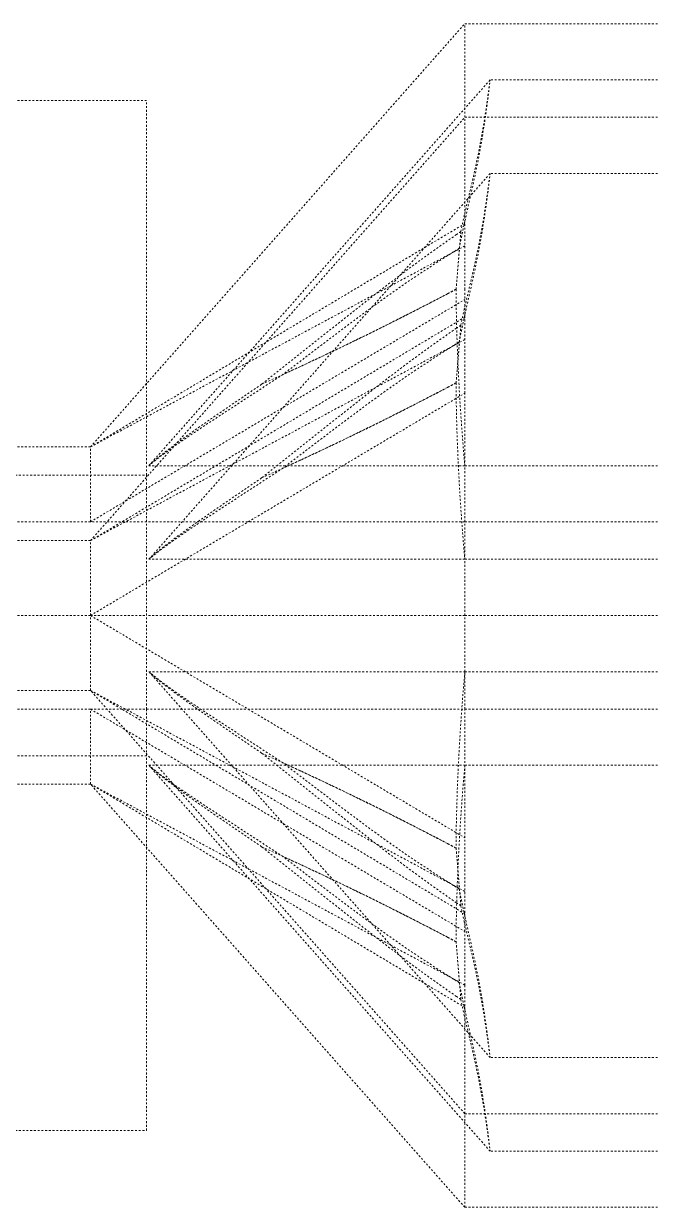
# Model space of a CAD drawing. Header units: millimetres. Extents: x -116965 to 323937, y 291661 to 566926.
# Drawn here: x -18844.4 to -18810.9, y 303429.7 to 303492.9 of the extents above; entities that cross this region are included whole.
import ezdxf

# ---------------------------------------------------------------- set-up
doc = ezdxf.new("R2010")
doc.units = ezdxf.units.MM
doc.linetypes.add('DASHED', pattern=[0.75, 0.5, -0.25])
doc.layers.add('Hidden Edges(Schneider)', color=7, linetype='DASHED', lineweight=18)

msp = doc.modelspace()

# ---------------------------------------------------------------- linework, layer by layer
at = {"layer": 'Hidden Edges(Schneider)', "ltscale": 0.15845}
for p, q in [((-18840.877861, 303470.279402), (-18820.877861, 303492.879402)), ((-18840.877861, 303465.279402), (-18820.877861, 303487.879402)), ((-18820.877861, 303434.679402), (-18840.877861, 303457.279402)), ((-18820.877861, 303429.679402), (-18840.877861, 303452.279402))]:
    msp.add_line(p, q, dxfattribs=at)
at = {"layer": 'Hidden Edges(Schneider)', "ltscale": 0.152231}
for p, q in [((-18777.377861, 303492.879402), (-18820.877861, 303492.879402)), ((-18777.377861, 303487.879402), (-18820.877861, 303487.879402)), ((-18777.377861, 303466.279402), (-18820.877861, 303466.279402)), ((-18777.377861, 303461.279402), (-18820.877861, 303461.279402)), ((-18777.377861, 303456.279402), (-18820.877861, 303456.279402)), ((-18777.377861, 303434.679402), (-18820.877861, 303434.679402)), ((-18777.377861, 303429.679402), (-18820.877861, 303429.679402))]:
    msp.add_line(p, q, dxfattribs=at)
at = {"layer": 'Hidden Edges(Schneider)', "ltscale": 0.049204}
for p, q in [((-18820.877861, 303487.879402), (-18820.877861, 303492.879402)), ((-18820.877861, 303456.279402), (-18820.877861, 303461.279402))]:
    msp.add_line(p, q, dxfattribs=at)
at = {"layer": 'Hidden Edges(Schneider)', "ltscale": 0.144412}
for p, q in [((-18837.75488, 303469.281551), (-18819.526723, 303489.879368)), ((-18837.75488, 303464.281551), (-18819.526723, 303484.879368)), ((-18819.526723, 303437.679437), (-18837.75488, 303458.277254)), ((-18819.526723, 303432.679437), (-18837.75488, 303453.277254))]:
    msp.add_line(p, q, dxfattribs=at)
at = {"layer": 'Hidden Edges(Schneider)', "ltscale": 0.140503}
for p, q in [((-18779.377861, 303489.879402), (-18819.526666, 303489.879402)), ((-18779.377861, 303484.879402), (-18819.526666, 303484.879402)), ((-18779.377861, 303437.679402), (-18819.526666, 303437.679402)), ((-18779.377861, 303432.679402), (-18819.526666, 303432.679402))]:
    msp.add_line(p, q, dxfattribs=at)
at = {"layer": 'Hidden Edges(Schneider)', "ltscale": 0.138396}
for p, q in [((-18837.877861, 303488.779402), (-18969.700191, 303488.779402)), ((-18969.700191, 303468.779402), (-18837.877861, 303468.779402))]:
    msp.add_line(p, q, dxfattribs=at)
at = {"layer": 'Hidden Edges(Schneider)', "ltscale": 0.082567}
for p, q in [((-18837.877861, 303468.779402), (-18837.877861, 303488.779402)), ((-18837.877861, 303433.779402), (-18837.877861, 303453.779402))]:
    msp.add_line(p, q, dxfattribs=at)
at = {"layer": 'Hidden Edges(Schneider)', "ltscale": 0.069005}
msp.add_line((-18820.877861, 303478.68405), (-18820.877861, 303487.879402), dxfattribs=at)
at = {"layer": 'Hidden Edges(Schneider)', "ltscale": 0.125555}
for p, q in [((-18840.87786, 303470.279402), (-18820.87786, 303482.206152)), ((-18840.87786, 303465.279402), (-18820.87786, 303477.206152)), ((-18840.87786, 303457.279402), (-18820.87786, 303445.352653)), ((-18840.87786, 303452.279402), (-18820.87786, 303440.352653))]:
    msp.add_line(p, q, dxfattribs=at)
at = {"layer": 'Hidden Edges(Schneider)', "ltscale": 0.122319}
for p, q in [((-18840.87786, 303470.279402), (-18820.87786, 303481.008911)), ((-18840.87786, 303465.279402), (-18820.87786, 303476.008911)), ((-18840.87786, 303457.279402), (-18820.87786, 303446.549894)), ((-18840.87786, 303452.279402), (-18820.87786, 303441.549894))]:
    msp.add_line(p, q, dxfattribs=at)
at = {"layer": 'Hidden Edges(Schneider)'}
for p, q in [((-18821.347573, 303478.698079), (-18821.347587, 303478.700189)), ((-18821.347573, 303473.698079), (-18821.347587, 303473.700189))]:
    msp.add_line(p, q, dxfattribs=at)
at = {"layer": 'Hidden Edges(Schneider)', "ltscale": 0.006218}
msp.add_line((-18820.877861, 303477.206152), (-18820.877861, 303478.68405), dxfattribs=at)
at = {"layer": 'Hidden Edges(Schneider)', "ltscale": 0.12519}
for p, q in [((-18840.87786, 303466.279402), (-18820.87786, 303478.149894)), ((-18840.87786, 303461.279402), (-18820.87786, 303473.149894)), ((-18840.87786, 303461.279403), (-18820.87786, 303449.408911)), ((-18840.87786, 303456.279403), (-18820.87786, 303444.408911))]:
    msp.add_line(p, q, dxfattribs=at)
at = {"layer": 'Hidden Edges(Schneider)', "ltscale": 0.010829}
msp.add_line((-18820.877861, 303474.579402), (-18820.877861, 303477.206152), dxfattribs=at)
at = {"layer": 'Hidden Edges(Schneider)', "ltscale": 0.00582}
msp.add_line((-18820.877861, 303473.149894), (-18820.877861, 303474.579402), dxfattribs=at)
at = {"layer": 'Hidden Edges(Schneider)', "ltscale": 0.080332}
for p, q in [((-18820.877861, 303461.279402), (-18820.877861, 303473.149894)), ((-18820.877861, 303444.408911), (-18820.877861, 303456.279402))]:
    msp.add_line(p, q, dxfattribs=at)
at = {"layer": 'Hidden Edges(Schneider)', "ltscale": 0.136483}
for p, q in [((-18840.877861, 303470.279402), (-18879.877861, 303470.279402)), ((-18840.877861, 303466.279402), (-18879.877861, 303466.279402)), ((-18840.877861, 303465.279402), (-18879.877861, 303465.279402)), ((-18840.877861, 303461.279402), (-18879.877861, 303461.279402)), ((-18840.877861, 303457.279402), (-18879.877861, 303457.279402)), ((-18840.877861, 303456.279402), (-18879.877861, 303456.279402)), ((-18840.877861, 303452.279402), (-18879.877861, 303452.279402))]:
    msp.add_line(p, q, dxfattribs=at)
at = {"layer": 'Hidden Edges(Schneider)', "ltscale": 0.016433}
for p, q in [((-18840.877861, 303466.279402), (-18840.877861, 303470.279402)), ((-18840.877861, 303461.279402), (-18840.877861, 303465.279402)), ((-18840.877861, 303457.279402), (-18840.877861, 303461.279402)), ((-18840.877861, 303452.279402), (-18840.877861, 303456.279402))]:
    msp.add_line(p, q, dxfattribs=at)
at = {"layer": 'Hidden Edges(Schneider)', "ltscale": 0.048595}
msp.add_line((-18837.877861, 303461.279402), (-18837.877861, 303468.779402), dxfattribs=at)
at = {"layer": 'Hidden Edges(Schneider)', "ltscale": 0.069664}
for p, q in [((-18820.877861, 303469.279402), (-18837.75629, 303469.279402)), ((-18820.877861, 303464.279402), (-18837.75629, 303464.279402)), ((-18837.75629, 303458.279402), (-18820.877861, 303458.279402)), ((-18837.75629, 303453.279402), (-18820.877861, 303453.279402))]:
    msp.add_line(p, q, dxfattribs=at)
at = {"layer": 'Hidden Edges(Schneider)', "ltscale": 0.145232}
for p, q in [((-18779.377861, 303469.279402), (-18820.877861, 303469.279402)), ((-18779.377861, 303464.279402), (-18820.877861, 303464.279402)), ((-18779.377861, 303458.279402), (-18820.877861, 303458.279402)), ((-18779.377861, 303453.279402), (-18820.877861, 303453.279402))]:
    msp.add_line(p, q, dxfattribs=at)
at = {"layer": 'Hidden Edges(Schneider)', "ltscale": 0.0123}
for p, q in [((-18837.877861, 303466.279402), (-18840.877861, 303466.279402)), ((-18840.877861, 303461.279402), (-18837.877861, 303461.279402)), ((-18840.877861, 303456.279402), (-18837.877861, 303456.279402))]:
    msp.add_line(p, q, dxfattribs=at)
at = {"layer": 'Hidden Edges(Schneider)', "ltscale": 0.070167}
for p, q in [((-18820.877861, 303466.279402), (-18837.877861, 303466.279402)), ((-18820.877861, 303461.279402), (-18837.877861, 303461.279402)), ((-18837.877861, 303456.279402), (-18820.877861, 303456.279402))]:
    msp.add_line(p, q, dxfattribs=at)
at = {"layer": 'Hidden Edges(Schneider)', "ltscale": 0.020567}
msp.add_line((-18837.877861, 303456.279402), (-18837.877861, 303461.279402), dxfattribs=at)
at = {"layer": 'Hidden Edges(Schneider)', "ltscale": 0.010435}
msp.add_line((-18837.877861, 303453.779402), (-18837.877861, 303456.279402), dxfattribs=at)
at = {"layer": 'Hidden Edges(Schneider)', "ltscale": 0.141378}
msp.add_line((-18837.877861, 303453.779402), (-19080.271259, 303453.779402), dxfattribs=at)
at = {"layer": 'Hidden Edges(Schneider)', "ltscale": 0.01174}
msp.add_line((-18820.877861, 303441.549894), (-18820.877861, 303444.408911), dxfattribs=at)
at = {"layer": 'Hidden Edges(Schneider)', "ltscale": 0.008839}
msp.add_line((-18820.877861, 303439.428095), (-18820.877861, 303441.549894), dxfattribs=at)
at = {"layer": 'Hidden Edges(Schneider)', "ltscale": 0.071393}
msp.add_line((-18820.877861, 303429.679402), (-18820.877861, 303439.428095), dxfattribs=at)
at = {"layer": 'Hidden Edges(Schneider)', "ltscale": 0.138141}
msp.add_line((-18956.298825, 303433.779402), (-18837.877861, 303433.779402), dxfattribs=at)
at = {"layer": 'Hidden Edges(Schneider)', "ltscale": 0.139274, "flags": 128}
for points in [[(-18820.87786, 303482.758189), (-18820.639112, 303483.769407), (-18820.414093, 303484.736689), (-18820.216921, 303485.649934), (-18820.050786, 303486.496596), (-18819.913023, 303487.269571), (-18819.801052, 303487.955606), (-18819.711602, 303488.546701), (-18819.641788, 303489.03705), (-18819.589646, 303489.419718), (-18819.553774, 303489.688659), (-18819.532941, 303489.841721), (-18819.526518, 303489.876926), (-18819.534357, 303489.793472), (-18819.556601, 303489.592947), (-18819.593947, 303489.277298), (-18819.647582, 303488.849563), (-18819.718774, 303488.317326), (-18819.80963, 303487.686613), (-18819.923022, 303486.963255), (-18820.06161, 303486.158277), (-18820.227688, 303485.284404), (-18820.423372, 303484.34798), (-18820.645335, 303483.357809), (-18820.87786, 303482.329663)], [(-18820.87786, 303477.758189), (-18820.639112, 303478.769407), (-18820.414093, 303479.736689), (-18820.216921, 303480.649934), (-18820.050786, 303481.496596), (-18819.913023, 303482.269571), (-18819.801052, 303482.955606), (-18819.711602, 303483.546701), (-18819.641788, 303484.03705), (-18819.589646, 303484.419718), (-18819.553774, 303484.688659), (-18819.532941, 303484.841721), (-18819.526518, 303484.876926), (-18819.534357, 303484.793472), (-18819.556601, 303484.592947), (-18819.593947, 303484.277298), (-18819.647582, 303483.849563), (-18819.718774, 303483.317326), (-18819.80963, 303482.686613), (-18819.923022, 303481.963255), (-18820.06161, 303481.158277), (-18820.227688, 303480.284404), (-18820.423372, 303479.34798), (-18820.645335, 303478.357809), (-18820.87786, 303477.329663)], [(-18820.87786, 303444.800615), (-18820.639112, 303443.789397), (-18820.414093, 303442.822116), (-18820.216921, 303441.908871), (-18820.050786, 303441.062209), (-18819.913023, 303440.289233), (-18819.801052, 303439.603198), (-18819.711602, 303439.012103), (-18819.641788, 303438.521754), (-18819.589646, 303438.139087), (-18819.553774, 303437.870146), (-18819.532941, 303437.717083), (-18819.526518, 303437.681879), (-18819.534357, 303437.765332), (-18819.556601, 303437.965858), (-18819.593947, 303438.281506), (-18819.647582, 303438.709241), (-18819.718774, 303439.241478), (-18819.80963, 303439.872191), (-18819.923022, 303440.59555), (-18820.06161, 303441.400527), (-18820.227688, 303442.2744), (-18820.423372, 303443.210825), (-18820.645335, 303444.200995), (-18820.87786, 303445.229141)], [(-18820.87786, 303439.800615), (-18820.639112, 303438.789397), (-18820.414093, 303437.822116), (-18820.216921, 303436.908871), (-18820.050786, 303436.062209), (-18819.913023, 303435.289233), (-18819.801052, 303434.603198), (-18819.711602, 303434.012103), (-18819.641788, 303433.521754), (-18819.589646, 303433.139087), (-18819.553774, 303432.870146), (-18819.532941, 303432.717083), (-18819.526518, 303432.681879), (-18819.534357, 303432.765332), (-18819.556601, 303432.965858), (-18819.593947, 303433.281506), (-18819.647582, 303433.709241), (-18819.718774, 303434.241478), (-18819.80963, 303434.872191), (-18819.923022, 303435.59555), (-18820.06161, 303436.400527), (-18820.227688, 303437.2744), (-18820.423372, 303438.210825), (-18820.645335, 303439.200995), (-18820.87786, 303440.229141)]]:
    msp.add_lwpolyline(points, dxfattribs=at)
at = {"layer": 'Hidden Edges(Schneider)', "ltscale": 0.004192, "flags": 128}
for points in [[(-18821.09309, 303481.778102), (-18821.084516, 303481.819497), (-18821.0759, 303481.860846), (-18821.06725, 303481.902147), (-18821.058557, 303481.943402), (-18821.049826, 303481.984609), (-18821.041057, 303482.025769), (-18821.03225, 303482.066881), (-18821.02341, 303482.107944), (-18821.014531, 303482.148958), (-18821.005619, 303482.189924), (-18820.996678, 303482.230841), (-18820.987699, 303482.271709), (-18820.978692, 303482.312526), (-18820.969656, 303482.353295), (-18820.960586, 303482.394013), (-18820.951493, 303482.434681), (-18820.942371, 303482.475298), (-18820.933221, 303482.515865), (-18820.924046, 303482.556381), (-18820.914853, 303482.596846), (-18820.905636, 303482.637259), (-18820.896394, 303482.677621), (-18820.887139, 303482.717932), (-18820.87786, 303482.758189)], [(-18821.09309, 303476.778102), (-18821.084516, 303476.819497), (-18821.0759, 303476.860846), (-18821.06725, 303476.902147), (-18821.058557, 303476.943402), (-18821.049826, 303476.984609), (-18821.041057, 303477.025769), (-18821.03225, 303477.066881), (-18821.02341, 303477.107944), (-18821.014531, 303477.148958), (-18821.005619, 303477.189924), (-18820.996678, 303477.230841), (-18820.987699, 303477.271709), (-18820.978692, 303477.312526), (-18820.969656, 303477.353295), (-18820.960586, 303477.394013), (-18820.951493, 303477.434681), (-18820.942371, 303477.475298), (-18820.933221, 303477.515865), (-18820.924046, 303477.556381), (-18820.914853, 303477.596846), (-18820.905636, 303477.637259), (-18820.896394, 303477.677621), (-18820.887139, 303477.717932), (-18820.87786, 303477.758189)], [(-18821.09309, 303445.780703), (-18821.084516, 303445.739308), (-18821.0759, 303445.697959), (-18821.06725, 303445.656657), (-18821.058557, 303445.615402), (-18821.049826, 303445.574195), (-18821.041057, 303445.533036), (-18821.03225, 303445.491924), (-18821.02341, 303445.450861), (-18821.014531, 303445.409846), (-18821.005619, 303445.36888), (-18820.996678, 303445.327963), (-18820.987699, 303445.287096), (-18820.978692, 303445.246278), (-18820.969656, 303445.20551), (-18820.960586, 303445.164792), (-18820.951493, 303445.124124), (-18820.942371, 303445.083506), (-18820.933221, 303445.042939), (-18820.924046, 303445.002424), (-18820.914853, 303444.961959), (-18820.905636, 303444.921545), (-18820.896394, 303444.881183), (-18820.887139, 303444.840873), (-18820.87786, 303444.800615)], [(-18821.09309, 303440.780703), (-18821.084516, 303440.739308), (-18821.0759, 303440.697959), (-18821.06725, 303440.656657), (-18821.058557, 303440.615402), (-18821.049826, 303440.574195), (-18821.041057, 303440.533036), (-18821.03225, 303440.491924), (-18821.02341, 303440.450861), (-18821.014531, 303440.409846), (-18821.005619, 303440.36888), (-18820.996678, 303440.327963), (-18820.987699, 303440.287096), (-18820.978692, 303440.246278), (-18820.969656, 303440.20551), (-18820.960586, 303440.164792), (-18820.951493, 303440.124124), (-18820.942371, 303440.083506), (-18820.933221, 303440.042939), (-18820.924046, 303440.002424), (-18820.914853, 303439.961959), (-18820.905636, 303439.921545), (-18820.896394, 303439.881183), (-18820.887139, 303439.840873), (-18820.87786, 303439.800615)]]:
    msp.add_lwpolyline(points, dxfattribs=at)
at = {"layer": 'Hidden Edges(Schneider)', "ltscale": 0.006121, "flags": 128}
for points in [[(-18820.87786, 303482.329663), (-18820.890906, 303482.270402), (-18820.903909, 303482.21105), (-18820.91686, 303482.151608), (-18820.929764, 303482.092078), (-18820.942614, 303482.032461), (-18820.955408, 303481.972756), (-18820.968139, 303481.912965), (-18820.980809, 303481.853088), (-18820.993412, 303481.793127), (-18821.005948, 303481.733082), (-18821.018408, 303481.672954), (-18821.030801, 303481.612744), (-18821.043112, 303481.552453), (-18821.055343, 303481.492081), (-18821.067498, 303481.43163), (-18821.079571, 303481.371101), (-18821.091559, 303481.310495), (-18821.103456, 303481.249812), (-18821.115272, 303481.189054), (-18821.126998, 303481.128221), (-18821.138633, 303481.067316), (-18821.150177, 303481.006339), (-18821.16163, 303480.945291), (-18821.172989, 303480.884173)], [(-18820.87786, 303477.329663), (-18820.890906, 303477.270402), (-18820.903909, 303477.21105), (-18820.91686, 303477.151608), (-18820.929764, 303477.092078), (-18820.942614, 303477.032461), (-18820.955408, 303476.972756), (-18820.968139, 303476.912965), (-18820.980809, 303476.853088), (-18820.993412, 303476.793127), (-18821.005948, 303476.733082), (-18821.018408, 303476.672954), (-18821.030801, 303476.612744), (-18821.043112, 303476.552453), (-18821.055343, 303476.492081), (-18821.067498, 303476.43163), (-18821.079571, 303476.371101), (-18821.091559, 303476.310495), (-18821.103456, 303476.249812), (-18821.115272, 303476.189054), (-18821.126998, 303476.128221), (-18821.138633, 303476.067316), (-18821.150177, 303476.006339), (-18821.16163, 303475.945291), (-18821.172989, 303475.884173)], [(-18820.87786, 303445.229141), (-18820.890906, 303445.288402), (-18820.903909, 303445.347755), (-18820.91686, 303445.407196), (-18820.929764, 303445.466726), (-18820.942614, 303445.526344), (-18820.955408, 303445.586049), (-18820.968139, 303445.64584), (-18820.980809, 303445.705716), (-18820.993412, 303445.765677), (-18821.005948, 303445.825722), (-18821.018408, 303445.88585), (-18821.030801, 303445.94606), (-18821.043112, 303446.006351), (-18821.055343, 303446.066723), (-18821.067498, 303446.127174), (-18821.079571, 303446.187703), (-18821.091559, 303446.24831), (-18821.103456, 303446.308993), (-18821.115272, 303446.369751), (-18821.126998, 303446.430583), (-18821.138633, 303446.491489), (-18821.150177, 303446.552466), (-18821.16163, 303446.613514), (-18821.172989, 303446.674632)], [(-18820.87786, 303440.229141), (-18820.890906, 303440.288402), (-18820.903909, 303440.347755), (-18820.91686, 303440.407196), (-18820.929764, 303440.466726), (-18820.942614, 303440.526344), (-18820.955408, 303440.586049), (-18820.968139, 303440.64584), (-18820.980809, 303440.705716), (-18820.993412, 303440.765677), (-18821.005948, 303440.825722), (-18821.018408, 303440.88585), (-18821.030801, 303440.94606), (-18821.043112, 303441.006351), (-18821.055343, 303441.066723), (-18821.067498, 303441.127174), (-18821.079571, 303441.187703), (-18821.091559, 303441.24831), (-18821.103456, 303441.308993), (-18821.115272, 303441.369751), (-18821.126998, 303441.430583), (-18821.138633, 303441.491489), (-18821.150177, 303441.552466), (-18821.16163, 303441.613514), (-18821.172989, 303441.674632)]]:
    msp.add_lwpolyline(points, dxfattribs=at)
at = {"layer": 'Hidden Edges(Schneider)', "ltscale": 0.055489, "flags": 128}
for points in [[(-18821.322715, 303481.620202), (-18821.691611, 303481.364537), (-18822.059009, 303481.107315), (-18822.425378, 303480.848087), (-18822.791164, 303480.586407), (-18823.155387, 303480.3229), (-18823.514965, 303480.059795), (-18823.871863, 303479.795741), (-18824.22838, 303479.529143), (-18824.586804, 303479.258408), (-18824.949434, 303478.981946), (-18825.318582, 303478.698164), (-18825.696547, 303478.405469), (-18826.085637, 303478.102262), (-18826.488154, 303477.786936), (-18826.906388, 303477.457873), (-18827.342632, 303477.113446), (-18827.79917, 303476.752022), (-18828.278277, 303476.371962), (-18828.782242, 303475.971629), (-18829.313338, 303475.549388), (-18829.87386, 303475.103614), (-18830.466101, 303474.632693), (-18831.092212, 303474.135148), (-18831.736725, 303473.62352)], [(-18821.322715, 303476.620202), (-18821.691611, 303476.364537), (-18822.059009, 303476.107315), (-18822.425378, 303475.848087), (-18822.791164, 303475.586407), (-18823.155387, 303475.3229), (-18823.514965, 303475.059795), (-18823.871863, 303474.795741), (-18824.22838, 303474.529143), (-18824.586804, 303474.258408), (-18824.949434, 303473.981946), (-18825.318582, 303473.698164), (-18825.696547, 303473.405469), (-18826.085637, 303473.102262), (-18826.488154, 303472.786936), (-18826.906388, 303472.457873), (-18827.342632, 303472.113446), (-18827.79917, 303471.752022), (-18828.278277, 303471.371962), (-18828.782242, 303470.971629), (-18829.313338, 303470.549388), (-18829.87386, 303470.103614), (-18830.466101, 303469.632693), (-18831.092212, 303469.135148), (-18831.736725, 303468.62352)], [(-18821.322715, 303445.938603), (-18821.691611, 303446.194267), (-18822.059009, 303446.45149), (-18822.425378, 303446.710717), (-18822.791164, 303446.972397), (-18823.155387, 303447.235904), (-18823.514965, 303447.499009), (-18823.871863, 303447.763064), (-18824.22838, 303448.029662), (-18824.586804, 303448.300396), (-18824.949434, 303448.576859), (-18825.318582, 303448.860641), (-18825.696547, 303449.153336), (-18826.085637, 303449.456542), (-18826.488154, 303449.771868), (-18826.906388, 303450.100931), (-18827.342632, 303450.445358), (-18827.79917, 303450.806783), (-18828.278277, 303451.186842), (-18828.782242, 303451.587175), (-18829.313338, 303452.009416), (-18829.87386, 303452.455191), (-18830.466101, 303452.926112), (-18831.092212, 303453.423657), (-18831.736725, 303453.935284)], [(-18821.322715, 303440.938603), (-18821.691611, 303441.194267), (-18822.059009, 303441.45149), (-18822.425378, 303441.710717), (-18822.791164, 303441.972397), (-18823.155387, 303442.235904), (-18823.514965, 303442.499009), (-18823.871863, 303442.763064), (-18824.22838, 303443.029662), (-18824.586804, 303443.300396), (-18824.949434, 303443.576859), (-18825.318582, 303443.860641), (-18825.696547, 303444.153336), (-18826.085637, 303444.456542), (-18826.488154, 303444.771868), (-18826.906388, 303445.100931), (-18827.342632, 303445.445358), (-18827.79917, 303445.806783), (-18828.278277, 303446.186842), (-18828.782242, 303446.587175), (-18829.313338, 303447.009416), (-18829.87386, 303447.455191), (-18830.466101, 303447.926112), (-18831.092212, 303448.423657), (-18831.736725, 303448.935284)]]:
    msp.add_lwpolyline(points, dxfattribs=at)
at = {"layer": 'Hidden Edges(Schneider)', "ltscale": 0.001085, "flags": 128}
for points in [[(-18821.09309, 303481.778102), (-18821.102674, 303481.771531), (-18821.112254, 303481.764959), (-18821.121834, 303481.758387), (-18821.131413, 303481.751814), (-18821.140988, 303481.74524), (-18821.150568, 303481.738665), (-18821.160143, 303481.73209), (-18821.169713, 303481.725514), (-18821.179288, 303481.718938), (-18821.188858, 303481.71236), (-18821.198428, 303481.705782), (-18821.207998, 303481.699203), (-18821.217563, 303481.692624), (-18821.227129, 303481.686044), (-18821.236694, 303481.679463), (-18821.246255, 303481.672881), (-18821.25582, 303481.666299), (-18821.265381, 303481.659716), (-18821.274936, 303481.653133), (-18821.284497, 303481.646548), (-18821.294053, 303481.639963), (-18821.303609, 303481.633377), (-18821.31316, 303481.62679), (-18821.322715, 303481.620202)], [(-18821.09309, 303476.778102), (-18821.102674, 303476.771531), (-18821.112254, 303476.764959), (-18821.121834, 303476.758387), (-18821.131413, 303476.751814), (-18821.140988, 303476.74524), (-18821.150568, 303476.738665), (-18821.160143, 303476.73209), (-18821.169713, 303476.725514), (-18821.179288, 303476.718938), (-18821.188858, 303476.71236), (-18821.198428, 303476.705782), (-18821.207998, 303476.699203), (-18821.217563, 303476.692624), (-18821.227129, 303476.686044), (-18821.236694, 303476.679463), (-18821.246255, 303476.672881), (-18821.25582, 303476.666299), (-18821.265381, 303476.659716), (-18821.274936, 303476.653133), (-18821.284497, 303476.646548), (-18821.294053, 303476.639963), (-18821.303609, 303476.633377), (-18821.31316, 303476.62679), (-18821.322715, 303476.620202)], [(-18821.09309, 303445.780703), (-18821.102674, 303445.787274), (-18821.112254, 303445.793845), (-18821.121834, 303445.800418), (-18821.131413, 303445.806991), (-18821.140988, 303445.813565), (-18821.150568, 303445.820139), (-18821.160143, 303445.826714), (-18821.169713, 303445.83329), (-18821.179288, 303445.839867), (-18821.188858, 303445.846444), (-18821.198428, 303445.853022), (-18821.207998, 303445.859601), (-18821.217563, 303445.866181), (-18821.227129, 303445.872761), (-18821.236694, 303445.879342), (-18821.246255, 303445.885923), (-18821.25582, 303445.892505), (-18821.265381, 303445.899088), (-18821.274936, 303445.905672), (-18821.284497, 303445.912256), (-18821.294053, 303445.918841), (-18821.303609, 303445.925427), (-18821.31316, 303445.932014), (-18821.322715, 303445.938603)], [(-18821.09309, 303440.780703), (-18821.102674, 303440.787274), (-18821.112254, 303440.793845), (-18821.121834, 303440.800418), (-18821.131413, 303440.806991), (-18821.140988, 303440.813565), (-18821.150568, 303440.820139), (-18821.160143, 303440.826714), (-18821.169713, 303440.83329), (-18821.179288, 303440.839867), (-18821.188858, 303440.846444), (-18821.198428, 303440.853022), (-18821.207998, 303440.859601), (-18821.217563, 303440.866181), (-18821.227129, 303440.872761), (-18821.236694, 303440.879342), (-18821.246255, 303440.885923), (-18821.25582, 303440.892505), (-18821.265381, 303440.899088), (-18821.274936, 303440.905672), (-18821.284497, 303440.912256), (-18821.294053, 303440.918841), (-18821.303609, 303440.925427), (-18821.31316, 303440.932014), (-18821.322715, 303440.938603)]]:
    msp.add_lwpolyline(points, dxfattribs=at)
at = {"layer": 'Hidden Edges(Schneider)', "ltscale": 0.008232, "flags": 128}
for points in [[(-18821.09309, 303481.778102), (-18821.099336, 303481.69606), (-18821.105631, 303481.613904), (-18821.111963, 303481.531637), (-18821.118338, 303481.449264), (-18821.124752, 303481.366787), (-18821.131208, 303481.284213), (-18821.137707, 303481.201544), (-18821.14424, 303481.118785), (-18821.150816, 303481.03594), (-18821.157429, 303480.953013), (-18821.164077, 303480.870009), (-18821.170767, 303480.786931), (-18821.17749, 303480.703784), (-18821.184247, 303480.620572), (-18821.191042, 303480.537299), (-18821.197865, 303480.453969), (-18821.204727, 303480.370586), (-18821.211617, 303480.287155), (-18821.218541, 303480.203679), (-18821.225498, 303480.120163), (-18821.232484, 303480.036611), (-18821.239498, 303479.953026), (-18821.246536, 303479.869414), (-18821.253607, 303479.785778)], [(-18821.09309, 303476.778102), (-18821.099336, 303476.69606), (-18821.105631, 303476.613904), (-18821.111963, 303476.531637), (-18821.118338, 303476.449264), (-18821.124752, 303476.366787), (-18821.131208, 303476.284213), (-18821.137707, 303476.201544), (-18821.14424, 303476.118785), (-18821.150816, 303476.03594), (-18821.157429, 303475.953013), (-18821.164077, 303475.870009), (-18821.170767, 303475.786931), (-18821.17749, 303475.703784), (-18821.184247, 303475.620572), (-18821.191042, 303475.537299), (-18821.197865, 303475.453969), (-18821.204727, 303475.370586), (-18821.211617, 303475.287155), (-18821.218541, 303475.203679), (-18821.225498, 303475.120163), (-18821.232484, 303475.036611), (-18821.239498, 303474.953026), (-18821.246536, 303474.869414), (-18821.253607, 303474.785778)], [(-18821.09309, 303445.780703), (-18821.099336, 303445.862744), (-18821.105631, 303445.9449), (-18821.111963, 303446.027167), (-18821.118338, 303446.109541), (-18821.124752, 303446.192017), (-18821.131208, 303446.274592), (-18821.137707, 303446.357261), (-18821.14424, 303446.44002), (-18821.150816, 303446.522865), (-18821.157429, 303446.605791), (-18821.164077, 303446.688796), (-18821.170767, 303446.771873), (-18821.17749, 303446.85502), (-18821.184247, 303446.938232), (-18821.191042, 303447.021506), (-18821.197865, 303447.104836), (-18821.204727, 303447.188218), (-18821.211617, 303447.27165), (-18821.218541, 303447.355125), (-18821.225498, 303447.438642), (-18821.232484, 303447.522194), (-18821.239498, 303447.605778), (-18821.246536, 303447.68939), (-18821.253607, 303447.773026)], [(-18821.09309, 303440.780703), (-18821.099336, 303440.862744), (-18821.105631, 303440.9449), (-18821.111963, 303441.027167), (-18821.118338, 303441.109541), (-18821.124752, 303441.192017), (-18821.131208, 303441.274592), (-18821.137707, 303441.357261), (-18821.14424, 303441.44002), (-18821.150816, 303441.522865), (-18821.157429, 303441.605791), (-18821.164077, 303441.688796), (-18821.170767, 303441.771873), (-18821.17749, 303441.85502), (-18821.184247, 303441.938232), (-18821.191042, 303442.021506), (-18821.197865, 303442.104836), (-18821.204727, 303442.188218), (-18821.211617, 303442.27165), (-18821.218541, 303442.355125), (-18821.225498, 303442.438642), (-18821.232484, 303442.522194), (-18821.239498, 303442.605778), (-18821.246536, 303442.68939), (-18821.253607, 303442.773026)]]:
    msp.add_lwpolyline(points, dxfattribs=at)
at = {"layer": 'Hidden Edges(Schneider)', "ltscale": 0.001432, "flags": 128}
for points in [[(-18821.172989, 303480.884173), (-18821.185782, 303480.876224), (-18821.198571, 303480.868273), (-18821.211364, 303480.860321), (-18821.224148, 303480.852368), (-18821.236932, 303480.844413), (-18821.249716, 303480.836457), (-18821.262496, 303480.828499), (-18821.275275, 303480.82054), (-18821.288049, 303480.81258), (-18821.300824, 303480.804618), (-18821.313594, 303480.796655), (-18821.326363, 303480.788691), (-18821.339128, 303480.780725), (-18821.351893, 303480.772758), (-18821.364653, 303480.76479), (-18821.377409, 303480.75682), (-18821.390164, 303480.748849), (-18821.402915, 303480.740877), (-18821.415665, 303480.732903), (-18821.428411, 303480.724928), (-18821.441157, 303480.716952), (-18821.453898, 303480.708975), (-18821.466639, 303480.700995), (-18821.47938, 303480.693013)], [(-18821.172989, 303475.884173), (-18821.185782, 303475.876224), (-18821.198571, 303475.868273), (-18821.211364, 303475.860321), (-18821.224148, 303475.852368), (-18821.236932, 303475.844413), (-18821.249716, 303475.836457), (-18821.262496, 303475.828499), (-18821.275275, 303475.82054), (-18821.288049, 303475.81258), (-18821.300824, 303475.804618), (-18821.313594, 303475.796655), (-18821.326363, 303475.788691), (-18821.339128, 303475.780725), (-18821.351893, 303475.772758), (-18821.364653, 303475.76479), (-18821.377409, 303475.75682), (-18821.390164, 303475.748849), (-18821.402915, 303475.740877), (-18821.415665, 303475.732903), (-18821.428411, 303475.724928), (-18821.441157, 303475.716952), (-18821.453898, 303475.708975), (-18821.466639, 303475.700995), (-18821.47938, 303475.693013)], [(-18821.172989, 303446.674632), (-18821.185782, 303446.682581), (-18821.198571, 303446.690531), (-18821.211364, 303446.698483), (-18821.224148, 303446.706437), (-18821.236932, 303446.714391), (-18821.249716, 303446.722348), (-18821.262496, 303446.730305), (-18821.275275, 303446.738264), (-18821.288049, 303446.746224), (-18821.300824, 303446.754186), (-18821.313594, 303446.762149), (-18821.326363, 303446.770113), (-18821.339128, 303446.778079), (-18821.351893, 303446.786046), (-18821.364653, 303446.794015), (-18821.377409, 303446.801984), (-18821.390164, 303446.809955), (-18821.402915, 303446.817928), (-18821.415665, 303446.825901), (-18821.428411, 303446.833876), (-18821.441157, 303446.841852), (-18821.453898, 303446.84983), (-18821.466639, 303446.857809), (-18821.47938, 303446.865791)], [(-18821.172989, 303441.674632), (-18821.185782, 303441.682581), (-18821.198571, 303441.690531), (-18821.211364, 303441.698483), (-18821.224148, 303441.706437), (-18821.236932, 303441.714391), (-18821.249716, 303441.722348), (-18821.262496, 303441.730305), (-18821.275275, 303441.738264), (-18821.288049, 303441.746224), (-18821.300824, 303441.754186), (-18821.313594, 303441.762149), (-18821.326363, 303441.770113), (-18821.339128, 303441.778079), (-18821.351893, 303441.786046), (-18821.364653, 303441.794015), (-18821.377409, 303441.801984), (-18821.390164, 303441.809955), (-18821.402915, 303441.817928), (-18821.415665, 303441.825901), (-18821.428411, 303441.833876), (-18821.441157, 303441.841852), (-18821.453898, 303441.84983), (-18821.466639, 303441.857809), (-18821.47938, 303441.865791)]]:
    msp.add_lwpolyline(points, dxfattribs=at)
at = {"layer": 'Hidden Edges(Schneider)', "ltscale": 0.008975, "flags": 128}
for points in [[(-18821.347587, 303478.700189), (-18821.339233, 303478.790795), (-18821.33096, 303478.881478), (-18821.322773, 303478.972234), (-18821.314671, 303479.063056), (-18821.306656, 303479.15394), (-18821.298726, 303479.244879), (-18821.290891, 303479.33587), (-18821.283143, 303479.426906), (-18821.27549, 303479.517982), (-18821.267932, 303479.609093), (-18821.260469, 303479.700233), (-18821.253107, 303479.791398), (-18821.245845, 303479.882582), (-18821.238682, 303479.973779), (-18821.231621, 303480.064985), (-18821.224663, 303480.156193), (-18821.217811, 303480.247399), (-18821.211069, 303480.338598), (-18821.204436, 303480.429762), (-18821.197918, 303480.52084), (-18821.191514, 303480.611826), (-18821.185224, 303480.702713), (-18821.179044, 303480.793497), (-18821.172989, 303480.884173)], [(-18821.347587, 303473.700189), (-18821.339233, 303473.790795), (-18821.33096, 303473.881478), (-18821.322773, 303473.972234), (-18821.314671, 303474.063056), (-18821.306656, 303474.15394), (-18821.298726, 303474.244879), (-18821.290891, 303474.33587), (-18821.283143, 303474.426906), (-18821.27549, 303474.517982), (-18821.267932, 303474.609093), (-18821.260469, 303474.700233), (-18821.253107, 303474.791398), (-18821.245845, 303474.882582), (-18821.238682, 303474.973779), (-18821.231621, 303475.064985), (-18821.224663, 303475.156193), (-18821.217811, 303475.247399), (-18821.211069, 303475.338598), (-18821.204436, 303475.429762), (-18821.197918, 303475.52084), (-18821.191514, 303475.611826), (-18821.185224, 303475.702713), (-18821.179044, 303475.793497), (-18821.172989, 303475.884173)], [(-18821.347587, 303448.858616), (-18821.339233, 303448.76801), (-18821.33096, 303448.677326), (-18821.322773, 303448.586571), (-18821.314671, 303448.495748), (-18821.306656, 303448.404865), (-18821.298726, 303448.313925), (-18821.290891, 303448.222935), (-18821.283143, 303448.131899), (-18821.27549, 303448.040823), (-18821.267932, 303447.949712), (-18821.260469, 303447.858571), (-18821.253107, 303447.767406), (-18821.245845, 303447.676223), (-18821.238682, 303447.585026), (-18821.231621, 303447.49382), (-18821.224663, 303447.402611), (-18821.217811, 303447.311405), (-18821.211069, 303447.220207), (-18821.204436, 303447.129042), (-18821.197918, 303447.037964), (-18821.191514, 303446.946979), (-18821.185224, 303446.856091), (-18821.179044, 303446.765308), (-18821.172989, 303446.674632)], [(-18821.347587, 303443.858616), (-18821.339233, 303443.76801), (-18821.33096, 303443.677326), (-18821.322773, 303443.586571), (-18821.314671, 303443.495748), (-18821.306656, 303443.404865), (-18821.298726, 303443.313925), (-18821.290891, 303443.222935), (-18821.283143, 303443.131899), (-18821.27549, 303443.040823), (-18821.267932, 303442.949712), (-18821.260469, 303442.858571), (-18821.253107, 303442.767406), (-18821.245845, 303442.676223), (-18821.238682, 303442.585026), (-18821.231621, 303442.49382), (-18821.224663, 303442.402611), (-18821.217811, 303442.311405), (-18821.211069, 303442.220207), (-18821.204436, 303442.129042), (-18821.197918, 303442.037964), (-18821.191514, 303441.946979), (-18821.185224, 303441.856091), (-18821.179044, 303441.765308), (-18821.172989, 303441.674632)]]:
    msp.add_lwpolyline(points, dxfattribs=at)
at = {"layer": 'Hidden Edges(Schneider)', "ltscale": 0.047527, "flags": 128}
for points in [[(-18821.47938, 303480.693013), (-18821.881478, 303480.439503), (-18822.270367, 303480.191274), (-18822.647493, 303479.947476), (-18823.014343, 303479.707211), (-18823.37239, 303479.469568), (-18823.723099, 303479.233619), (-18824.067939, 303478.998432), (-18824.408372, 303478.763074), (-18824.745858, 303478.526619), (-18825.081885, 303478.288156), (-18825.417931, 303478.046791), (-18825.755513, 303477.801647), (-18826.096127, 303477.551857), (-18826.4413, 303477.296557), (-18826.792529, 303477.034878), (-18827.151325, 303476.765941), (-18827.519181, 303476.488856), (-18827.897585, 303476.20272), (-18828.288009, 303475.906625), (-18828.691952, 303475.59964), (-18829.1235, 303475.27124), (-18829.591763, 303474.914681), (-18830.093372, 303474.532783), (-18830.624969, 303474.128409)], [(-18821.47938, 303475.693013), (-18821.881478, 303475.439503), (-18822.270367, 303475.191274), (-18822.647493, 303474.947476), (-18823.014343, 303474.707211), (-18823.37239, 303474.469568), (-18823.723099, 303474.233619), (-18824.067939, 303473.998432), (-18824.408372, 303473.763074), (-18824.745858, 303473.526619), (-18825.081885, 303473.288156), (-18825.417931, 303473.046791), (-18825.755513, 303472.801647), (-18826.096127, 303472.551857), (-18826.4413, 303472.296557), (-18826.792529, 303472.034878), (-18827.151325, 303471.765941), (-18827.519181, 303471.488856), (-18827.897585, 303471.20272), (-18828.288009, 303470.906625), (-18828.691952, 303470.59964), (-18829.1235, 303470.27124), (-18829.591763, 303469.914681), (-18830.093372, 303469.532783), (-18830.624969, 303469.128409)], [(-18821.47938, 303446.865791), (-18821.881478, 303447.119301), (-18822.270367, 303447.36753), (-18822.647493, 303447.611329), (-18823.014343, 303447.851593), (-18823.37239, 303448.089237), (-18823.723099, 303448.325185), (-18824.067939, 303448.560372), (-18824.408372, 303448.79573), (-18824.745858, 303449.032185), (-18825.081885, 303449.270648), (-18825.417931, 303449.512013), (-18825.755513, 303449.757157), (-18826.096127, 303450.006947), (-18826.4413, 303450.262248), (-18826.792529, 303450.523927), (-18827.151325, 303450.792864), (-18827.519181, 303451.069949), (-18827.897585, 303451.356084), (-18828.288009, 303451.65218), (-18828.691952, 303451.959165), (-18829.1235, 303452.287565), (-18829.591763, 303452.644124), (-18830.093372, 303453.026021), (-18830.624969, 303453.430395)], [(-18821.47938, 303441.865791), (-18821.881478, 303442.119301), (-18822.270367, 303442.36753), (-18822.647493, 303442.611329), (-18823.014343, 303442.851593), (-18823.37239, 303443.089237), (-18823.723099, 303443.325185), (-18824.067939, 303443.560372), (-18824.408372, 303443.79573), (-18824.745858, 303444.032185), (-18825.081885, 303444.270648), (-18825.417931, 303444.512013), (-18825.755513, 303444.757157), (-18826.096127, 303445.006947), (-18826.4413, 303445.262248), (-18826.792529, 303445.523927), (-18827.151325, 303445.792864), (-18827.519181, 303446.069949), (-18827.897585, 303446.356084), (-18828.288009, 303446.65218), (-18828.691952, 303446.959165), (-18829.1235, 303447.287565), (-18829.591763, 303447.644124), (-18830.093372, 303448.026021), (-18830.624969, 303448.430395)]]:
    msp.add_lwpolyline(points, dxfattribs=at)
at = {"layer": 'Hidden Edges(Schneider)', "ltscale": 0.004417, "flags": 128}
for points in [[(-18821.253607, 303479.785778), (-18821.257446, 303479.740461), (-18821.261294, 303479.695138), (-18821.265152, 303479.649811), (-18821.269014, 303479.604481), (-18821.272886, 303479.559147), (-18821.276763, 303479.51381), (-18821.280649, 303479.468472), (-18821.28454, 303479.423133), (-18821.288436, 303479.377793), (-18821.292341, 303479.332453), (-18821.296251, 303479.287114), (-18821.300166, 303479.241777), (-18821.304085, 303479.196441), (-18821.308015, 303479.151109), (-18821.311949, 303479.105779), (-18821.315887, 303479.060454), (-18821.319831, 303479.015134), (-18821.323779, 303478.969819), (-18821.327737, 303478.92451), (-18821.331694, 303478.879208), (-18821.335657, 303478.833913), (-18821.339624, 303478.788626), (-18821.343596, 303478.743348), (-18821.347573, 303478.698079)], [(-18821.253607, 303474.785778), (-18821.257446, 303474.740461), (-18821.261294, 303474.695138), (-18821.265152, 303474.649811), (-18821.269014, 303474.604481), (-18821.272886, 303474.559147), (-18821.276763, 303474.51381), (-18821.280649, 303474.468472), (-18821.28454, 303474.423133), (-18821.288436, 303474.377793), (-18821.292341, 303474.332453), (-18821.296251, 303474.287114), (-18821.300166, 303474.241777), (-18821.304085, 303474.196441), (-18821.308015, 303474.151109), (-18821.311949, 303474.105779), (-18821.315887, 303474.060454), (-18821.319831, 303474.015134), (-18821.323779, 303473.969819), (-18821.327737, 303473.92451), (-18821.331694, 303473.879208), (-18821.335657, 303473.833913), (-18821.339624, 303473.788626), (-18821.343596, 303473.743348), (-18821.347573, 303473.698079)], [(-18821.253607, 303447.773026), (-18821.257446, 303447.818344), (-18821.261294, 303447.863666), (-18821.265152, 303447.908993), (-18821.269014, 303447.954324), (-18821.272886, 303447.999658), (-18821.276763, 303448.044994), (-18821.280649, 303448.090332), (-18821.28454, 303448.135672), (-18821.288436, 303448.181012), (-18821.292341, 303448.226351), (-18821.296251, 303448.27169), (-18821.300166, 303448.317028), (-18821.304085, 303448.362363), (-18821.308015, 303448.407696), (-18821.311949, 303448.453025), (-18821.315887, 303448.49835), (-18821.319831, 303448.543671), (-18821.323779, 303448.588986), (-18821.327737, 303448.634295), (-18821.331694, 303448.679597), (-18821.335657, 303448.724892), (-18821.339624, 303448.770179), (-18821.343596, 303448.815457), (-18821.347573, 303448.860726)], [(-18821.253607, 303442.773026), (-18821.257446, 303442.818344), (-18821.261294, 303442.863666), (-18821.265152, 303442.908993), (-18821.269014, 303442.954324), (-18821.272886, 303442.999658), (-18821.276763, 303443.044994), (-18821.280649, 303443.090332), (-18821.28454, 303443.135672), (-18821.288436, 303443.181012), (-18821.292341, 303443.226351), (-18821.296251, 303443.27169), (-18821.300166, 303443.317028), (-18821.304085, 303443.362363), (-18821.308015, 303443.407696), (-18821.311949, 303443.453025), (-18821.315887, 303443.49835), (-18821.319831, 303443.543671), (-18821.323779, 303443.588986), (-18821.327737, 303443.634295), (-18821.331694, 303443.679597), (-18821.335657, 303443.724892), (-18821.339624, 303443.770179), (-18821.343596, 303443.815457), (-18821.347573, 303443.860726)]]:
    msp.add_lwpolyline(points, dxfattribs=at)
at = {"layer": 'Hidden Edges(Schneider)', "ltscale": 0.046831, "flags": 128}
for points in [[(-18831.736725, 303473.62352), (-18831.288264, 303473.827269), (-18830.846207, 303474.029163), (-18830.410187, 303474.229389), (-18829.979737, 303474.428183), (-18829.554389, 303474.625775), (-18829.133656, 303474.822396), (-18828.717072, 303475.018273), (-18828.304155, 303475.213634), (-18827.894428, 303475.408706), (-18827.487419, 303475.603713), (-18827.082646, 303475.798885), (-18826.679628, 303475.994448), (-18826.277898, 303476.190629), (-18825.876978, 303476.387661), (-18825.476382, 303476.585772), (-18825.075648, 303476.785197), (-18824.674294, 303476.98617), (-18824.271853, 303477.188927), (-18823.867853, 303477.393708), (-18823.461817, 303477.600753), (-18823.053282, 303477.810304), (-18822.641776, 303478.022607), (-18822.226832, 303478.237908), (-18821.808002, 303478.45645)], [(-18831.736725, 303468.62352), (-18831.288264, 303468.827269), (-18830.846207, 303469.029163), (-18830.410187, 303469.229389), (-18829.979737, 303469.428183), (-18829.554389, 303469.625775), (-18829.133656, 303469.822396), (-18828.717072, 303470.018273), (-18828.304155, 303470.213634), (-18827.894428, 303470.408706), (-18827.487419, 303470.603713), (-18827.082646, 303470.798885), (-18826.679628, 303470.994448), (-18826.277898, 303471.190629), (-18825.876978, 303471.387661), (-18825.476382, 303471.585772), (-18825.075648, 303471.785197), (-18824.674294, 303471.98617), (-18824.271853, 303472.188927), (-18823.867853, 303472.393708), (-18823.461817, 303472.600753), (-18823.053282, 303472.810304), (-18822.641776, 303473.022607), (-18822.226832, 303473.237908), (-18821.808002, 303473.45645)], [(-18831.736725, 303453.935284), (-18831.288264, 303453.731535), (-18830.846207, 303453.529641), (-18830.410187, 303453.329415), (-18829.979737, 303453.130622), (-18829.554389, 303452.93303), (-18829.133656, 303452.736409), (-18828.717072, 303452.540531), (-18828.304155, 303452.34517), (-18827.894428, 303452.150099), (-18827.487419, 303451.955091), (-18827.082646, 303451.75992), (-18826.679628, 303451.564357), (-18826.277898, 303451.368175), (-18825.876978, 303451.171144), (-18825.476382, 303450.973032), (-18825.075648, 303450.773608), (-18824.674294, 303450.572635), (-18824.271853, 303450.369877), (-18823.867853, 303450.165096), (-18823.461817, 303449.958052), (-18823.053282, 303449.7485), (-18822.641776, 303449.536198), (-18822.226832, 303449.320897), (-18821.808002, 303449.102355)], [(-18831.736725, 303448.935284), (-18831.288264, 303448.731535), (-18830.846207, 303448.529641), (-18830.410187, 303448.329415), (-18829.979737, 303448.130622), (-18829.554389, 303447.93303), (-18829.133656, 303447.736409), (-18828.717072, 303447.540531), (-18828.304155, 303447.34517), (-18827.894428, 303447.150099), (-18827.487419, 303446.955091), (-18827.082646, 303446.75992), (-18826.679628, 303446.564357), (-18826.277898, 303446.368175), (-18825.876978, 303446.171144), (-18825.476382, 303445.973032), (-18825.075648, 303445.773608), (-18824.674294, 303445.572635), (-18824.271853, 303445.369877), (-18823.867853, 303445.165096), (-18823.461817, 303444.958052), (-18823.053282, 303444.7485), (-18822.641776, 303444.536198), (-18822.226832, 303444.320897), (-18821.808002, 303444.102355)]]:
    msp.add_lwpolyline(points, dxfattribs=at)
at = {"layer": 'Hidden Edges(Schneider)', "ltscale": 0.041644, "flags": 128}
for points in [[(-18821.808002, 303478.45645), (-18822.171176, 303478.265437), (-18822.534187, 303478.075618), (-18822.897165, 303477.886935), (-18823.260224, 303477.699325), (-18823.623498, 303477.512731), (-18823.98711, 303477.327092), (-18824.351189, 303477.14235), (-18824.71586, 303476.958446), (-18825.081246, 303476.77532), (-18825.447481, 303476.592912), (-18825.814684, 303476.411164), (-18826.182988, 303476.230013), (-18826.552513, 303476.049398), (-18826.923382, 303475.869257), (-18827.295726, 303475.689525), (-18827.668131, 303475.510869), (-18828.03922, 303475.333926), (-18828.409279, 303475.158518), (-18828.778622, 303474.984467), (-18829.147537, 303474.811598), (-18829.516328, 303474.639732), (-18829.885299, 303474.468696), (-18830.254748, 303474.298313), (-18830.624969, 303474.128409)], [(-18821.808002, 303473.45645), (-18822.171176, 303473.265437), (-18822.534187, 303473.075618), (-18822.897165, 303472.886935), (-18823.260224, 303472.699325), (-18823.623498, 303472.512731), (-18823.98711, 303472.327092), (-18824.351189, 303472.14235), (-18824.71586, 303471.958446), (-18825.081246, 303471.77532), (-18825.447481, 303471.592912), (-18825.814684, 303471.411164), (-18826.182988, 303471.230013), (-18826.552513, 303471.049398), (-18826.923382, 303470.869257), (-18827.295726, 303470.689525), (-18827.668131, 303470.510869), (-18828.03922, 303470.333926), (-18828.409279, 303470.158518), (-18828.778622, 303469.984467), (-18829.147537, 303469.811598), (-18829.516328, 303469.639732), (-18829.885299, 303469.468696), (-18830.254748, 303469.298313), (-18830.624969, 303469.128409)], [(-18821.808002, 303449.102355), (-18822.171176, 303449.293367), (-18822.534187, 303449.483186), (-18822.897165, 303449.67187), (-18823.260224, 303449.859479), (-18823.623498, 303450.046073), (-18823.98711, 303450.231712), (-18824.351189, 303450.416454), (-18824.71586, 303450.600359), (-18825.081246, 303450.783485), (-18825.447481, 303450.965892), (-18825.814684, 303451.147641), (-18826.182988, 303451.328792), (-18826.552513, 303451.509407), (-18826.923382, 303451.689548), (-18827.295726, 303451.86928), (-18827.668131, 303452.047935), (-18828.03922, 303452.224878), (-18828.409279, 303452.400286), (-18828.778622, 303452.574337), (-18829.147537, 303452.747207), (-18829.516328, 303452.919072), (-18829.885299, 303453.090108), (-18830.254748, 303453.260491), (-18830.624969, 303453.430395)], [(-18821.808002, 303444.102355), (-18822.171176, 303444.293367), (-18822.534187, 303444.483186), (-18822.897165, 303444.67187), (-18823.260224, 303444.859479), (-18823.623498, 303445.046073), (-18823.98711, 303445.231712), (-18824.351189, 303445.416454), (-18824.71586, 303445.600359), (-18825.081246, 303445.783485), (-18825.447481, 303445.965892), (-18825.814684, 303446.147641), (-18826.182988, 303446.328792), (-18826.552513, 303446.509407), (-18826.923382, 303446.689548), (-18827.295726, 303446.86928), (-18827.668131, 303447.047935), (-18828.03922, 303447.224878), (-18828.409279, 303447.400286), (-18828.778622, 303447.574337), (-18829.147537, 303447.747207), (-18829.516328, 303447.919072), (-18829.885299, 303448.090108), (-18830.254748, 303448.260491), (-18830.624969, 303448.430395)]]:
    msp.add_lwpolyline(points, dxfattribs=at)
at = {"layer": 'Hidden Edges(Schneider)', "ltscale": 0.002114, "flags": 128}
for points in [[(-18821.347587, 303478.700189), (-18821.366756, 303478.690005), (-18821.385925, 303478.679825), (-18821.405099, 303478.669646), (-18821.424272, 303478.65947), (-18821.443446, 303478.649296), (-18821.462624, 303478.639124), (-18821.481798, 303478.628955), (-18821.500976, 303478.618789), (-18821.520155, 303478.608624), (-18821.539338, 303478.598463), (-18821.558521, 303478.588303), (-18821.577704, 303478.578146), (-18821.596887, 303478.567991), (-18821.616075, 303478.557839), (-18821.635258, 303478.547689), (-18821.654451, 303478.537542), (-18821.673639, 303478.527397), (-18821.692827, 303478.517254), (-18821.71202, 303478.507114), (-18821.731212, 303478.496976), (-18821.75041, 303478.486841), (-18821.769603, 303478.476708), (-18821.7888, 303478.466578), (-18821.808002, 303478.45645)], [(-18821.347587, 303473.700189), (-18821.366756, 303473.690005), (-18821.385925, 303473.679825), (-18821.405099, 303473.669646), (-18821.424272, 303473.65947), (-18821.443446, 303473.649296), (-18821.462624, 303473.639124), (-18821.481798, 303473.628955), (-18821.500976, 303473.618789), (-18821.520155, 303473.608624), (-18821.539338, 303473.598463), (-18821.558521, 303473.588303), (-18821.577704, 303473.578146), (-18821.596887, 303473.567991), (-18821.616075, 303473.557839), (-18821.635258, 303473.547689), (-18821.654451, 303473.537542), (-18821.673639, 303473.527397), (-18821.692827, 303473.517254), (-18821.71202, 303473.507114), (-18821.731212, 303473.496976), (-18821.75041, 303473.486841), (-18821.769603, 303473.476708), (-18821.7888, 303473.466578), (-18821.808002, 303473.45645)], [(-18821.347587, 303448.858616), (-18821.366756, 303448.868799), (-18821.385925, 303448.87898), (-18821.405099, 303448.889159), (-18821.424272, 303448.899335), (-18821.443446, 303448.909509), (-18821.462624, 303448.91968), (-18821.481798, 303448.929849), (-18821.500976, 303448.940016), (-18821.520155, 303448.95018), (-18821.539338, 303448.960342), (-18821.558521, 303448.970501), (-18821.577704, 303448.980658), (-18821.596887, 303448.990813), (-18821.616075, 303449.000965), (-18821.635258, 303449.011115), (-18821.654451, 303449.021263), (-18821.673639, 303449.031408), (-18821.692827, 303449.04155), (-18821.71202, 303449.05169), (-18821.731212, 303449.061828), (-18821.75041, 303449.071963), (-18821.769603, 303449.082096), (-18821.7888, 303449.092227), (-18821.808002, 303449.102355)], [(-18821.347587, 303443.858616), (-18821.366756, 303443.868799), (-18821.385925, 303443.87898), (-18821.405099, 303443.889159), (-18821.424272, 303443.899335), (-18821.443446, 303443.909509), (-18821.462624, 303443.91968), (-18821.481798, 303443.929849), (-18821.500976, 303443.940016), (-18821.520155, 303443.95018), (-18821.539338, 303443.960342), (-18821.558521, 303443.970501), (-18821.577704, 303443.980658), (-18821.596887, 303443.990813), (-18821.616075, 303444.000965), (-18821.635258, 303444.011115), (-18821.654451, 303444.021263), (-18821.673639, 303444.031408), (-18821.692827, 303444.04155), (-18821.71202, 303444.05169), (-18821.731212, 303444.061828), (-18821.75041, 303444.071963), (-18821.769603, 303444.082096), (-18821.7888, 303444.092227), (-18821.808002, 303444.102355)]]:
    msp.add_lwpolyline(points, dxfattribs=at)
at = {"layer": 'Hidden Edges(Schneider)', "ltscale": 0.002111, "flags": 128}
for points in [[(-18821.808002, 303478.45645), (-18821.7888, 303478.466496), (-18821.769607, 303478.476544), (-18821.75041, 303478.486594), (-18821.731212, 303478.496646), (-18821.71202, 303478.5067), (-18821.692827, 303478.516756), (-18821.673639, 303478.526813), (-18821.654451, 303478.536873), (-18821.635258, 303478.546934), (-18821.616075, 303478.556998), (-18821.596887, 303478.567063), (-18821.577704, 303478.57713), (-18821.558516, 303478.587198), (-18821.539338, 303478.597269), (-18821.520155, 303478.607342), (-18821.500976, 303478.617416), (-18821.481793, 303478.627492), (-18821.46262, 303478.637571), (-18821.443441, 303478.647651), (-18821.424263, 303478.657732), (-18821.405089, 303478.667816), (-18821.385915, 303478.677902), (-18821.366747, 303478.687989), (-18821.347573, 303478.698079)], [(-18821.808002, 303473.45645), (-18821.7888, 303473.466496), (-18821.769607, 303473.476544), (-18821.75041, 303473.486594), (-18821.731212, 303473.496646), (-18821.71202, 303473.5067), (-18821.692827, 303473.516756), (-18821.673639, 303473.526813), (-18821.654451, 303473.536873), (-18821.635258, 303473.546934), (-18821.616075, 303473.556998), (-18821.596887, 303473.567063), (-18821.577704, 303473.57713), (-18821.558516, 303473.587198), (-18821.539338, 303473.597269), (-18821.520155, 303473.607342), (-18821.500976, 303473.617416), (-18821.481793, 303473.627492), (-18821.46262, 303473.637571), (-18821.443441, 303473.647651), (-18821.424263, 303473.657732), (-18821.405089, 303473.667816), (-18821.385915, 303473.677902), (-18821.366747, 303473.687989), (-18821.347573, 303473.698079)], [(-18821.808002, 303449.102355), (-18821.7888, 303449.092309), (-18821.769607, 303449.08226), (-18821.75041, 303449.07221), (-18821.731212, 303449.062158), (-18821.71202, 303449.052104), (-18821.692827, 303449.042049), (-18821.673639, 303449.031991), (-18821.654451, 303449.021932), (-18821.635258, 303449.01187), (-18821.616075, 303449.001807), (-18821.596887, 303448.991742), (-18821.577704, 303448.981675), (-18821.558516, 303448.971606), (-18821.539338, 303448.961535), (-18821.520155, 303448.951463), (-18821.500976, 303448.941388), (-18821.481793, 303448.931312), (-18821.46262, 303448.921234), (-18821.443441, 303448.911154), (-18821.424263, 303448.901072), (-18821.405089, 303448.890988), (-18821.385915, 303448.880903), (-18821.366747, 303448.870815), (-18821.347573, 303448.860726)], [(-18821.808002, 303444.102355), (-18821.7888, 303444.092309), (-18821.769607, 303444.08226), (-18821.75041, 303444.07221), (-18821.731212, 303444.062158), (-18821.71202, 303444.052104), (-18821.692827, 303444.042049), (-18821.673639, 303444.031991), (-18821.654451, 303444.021932), (-18821.635258, 303444.01187), (-18821.616075, 303444.001807), (-18821.596887, 303443.991742), (-18821.577704, 303443.981675), (-18821.558516, 303443.971606), (-18821.539338, 303443.961535), (-18821.520155, 303443.951463), (-18821.500976, 303443.941388), (-18821.481793, 303443.931312), (-18821.46262, 303443.921234), (-18821.443441, 303443.911154), (-18821.424263, 303443.901072), (-18821.405089, 303443.890988), (-18821.385915, 303443.880903), (-18821.366747, 303443.870815), (-18821.347573, 303443.860726)]]:
    msp.add_lwpolyline(points, dxfattribs=at)
at = {"layer": 'Hidden Edges(Schneider)', "ltscale": 0.063152, "flags": 128}
for points in [[(-18821.347573, 303478.698079), (-18821.341613, 303478.065098), (-18821.331585, 303477.438907), (-18821.317842, 303476.821276), (-18821.300738, 303476.213979), (-18821.280616, 303475.618788), (-18821.257827, 303475.037591), (-18821.232822, 303474.473944), (-18821.206024, 303473.930078), (-18821.177848, 303473.4076), (-18821.148813, 303472.909449), (-18821.119392, 303472.437661), (-18821.090005, 303471.993479), (-18821.061065, 303471.578147), (-18821.033004, 303471.192911), (-18821.006229, 303470.839015), (-18820.981205, 303470.518374), (-18820.958307, 303470.232802), (-18820.937803, 303469.983056), (-18820.91996, 303469.769886), (-18820.905044, 303469.59412), (-18820.893276, 303469.456843), (-18820.884764, 303469.358448), (-18820.879595, 303469.299208), (-18820.87786, 303469.279403)], [(-18821.347573, 303473.698079), (-18821.341613, 303473.065098), (-18821.331585, 303472.438907), (-18821.317842, 303471.821276), (-18821.300738, 303471.213979), (-18821.280616, 303470.618788), (-18821.257827, 303470.037591), (-18821.232822, 303469.473944), (-18821.206024, 303468.930078), (-18821.177848, 303468.4076), (-18821.148813, 303467.909449), (-18821.119392, 303467.437661), (-18821.090005, 303466.993479), (-18821.061065, 303466.578147), (-18821.033004, 303466.192911), (-18821.006229, 303465.839015), (-18820.981205, 303465.518374), (-18820.958307, 303465.232802), (-18820.937803, 303464.983056), (-18820.91996, 303464.769886), (-18820.905044, 303464.59412), (-18820.893276, 303464.456843), (-18820.884764, 303464.358448), (-18820.879595, 303464.299208), (-18820.87786, 303464.279403)]]:
    msp.add_lwpolyline(points, dxfattribs=at)
at = {"layer": 'Hidden Edges(Schneider)', "ltscale": 0.12351, "flags": 128}
for points in [[(-18831.736725, 303473.62352), (-18833.209021, 303472.622013), (-18834.413083, 303471.797115), (-18835.463908, 303471.063021), (-18836.271732, 303470.479278), (-18836.887467, 303470.012578), (-18837.326315, 303469.660751), (-18837.58519, 303469.442325), (-18837.709844, 303469.32862), (-18837.751157, 303469.285705), (-18837.755368, 303469.280577), (-18837.730181, 303469.302909), (-18837.664383, 303469.35908), (-18837.546613, 303469.455701), (-18837.36553, 303469.599385), (-18837.110164, 303469.796363), (-18836.784823, 303470.038621), (-18836.393831, 303470.31963), (-18835.919898, 303470.649787), (-18835.326174, 303471.052886), (-18834.617746, 303471.524201), (-18833.837054, 303472.036686), (-18832.956965, 303472.610021), (-18831.884806, 303473.307123), (-18830.624969, 303474.128409)], [(-18831.736725, 303468.62352), (-18833.209021, 303467.622013), (-18834.413083, 303466.797115), (-18835.463908, 303466.063021), (-18836.271732, 303465.479278), (-18836.887467, 303465.012578), (-18837.326315, 303464.660751), (-18837.58519, 303464.442325), (-18837.709844, 303464.32862), (-18837.751157, 303464.285705), (-18837.755368, 303464.280577), (-18837.730181, 303464.302909), (-18837.664383, 303464.35908), (-18837.546613, 303464.455701), (-18837.36553, 303464.599385), (-18837.110164, 303464.796363), (-18836.784823, 303465.038621), (-18836.393831, 303465.31963), (-18835.919898, 303465.649787), (-18835.326174, 303466.052886), (-18834.617746, 303466.524201), (-18833.837054, 303467.036686), (-18832.956965, 303467.610021), (-18831.884806, 303468.307123), (-18830.624969, 303469.128409)], [(-18831.736725, 303453.935284), (-18833.209021, 303454.936791), (-18834.413083, 303455.76169), (-18835.463908, 303456.495783), (-18836.271732, 303457.079526), (-18836.887467, 303457.546227), (-18837.326315, 303457.898053), (-18837.58519, 303458.11648), (-18837.709844, 303458.230184), (-18837.751157, 303458.273099), (-18837.755368, 303458.278228), (-18837.730181, 303458.255895), (-18837.664383, 303458.199725), (-18837.546613, 303458.103103), (-18837.36553, 303457.95942), (-18837.110164, 303457.762441), (-18836.784823, 303457.520183), (-18836.393831, 303457.239175), (-18835.919898, 303456.909017), (-18835.326174, 303456.505919), (-18834.617746, 303456.034603), (-18833.837054, 303455.522119), (-18832.956965, 303454.948784), (-18831.884806, 303454.251681), (-18830.624969, 303453.430395)], [(-18831.736725, 303448.935284), (-18833.209021, 303449.936791), (-18834.413083, 303450.76169), (-18835.463908, 303451.495783), (-18836.271732, 303452.079526), (-18836.887467, 303452.546227), (-18837.326315, 303452.898053), (-18837.58519, 303453.11648), (-18837.709844, 303453.230184), (-18837.751157, 303453.273099), (-18837.755368, 303453.278228), (-18837.730181, 303453.255895), (-18837.664383, 303453.199725), (-18837.546613, 303453.103103), (-18837.36553, 303452.95942), (-18837.110164, 303452.762441), (-18836.784823, 303452.520183), (-18836.393831, 303452.239175), (-18835.919898, 303451.909017), (-18835.326174, 303451.505919), (-18834.617746, 303451.034603), (-18833.837054, 303450.522119), (-18832.956965, 303449.948784), (-18831.884806, 303449.251681), (-18830.624969, 303448.430395)]]:
    msp.add_lwpolyline(points, dxfattribs=at)
at = {"layer": 'Hidden Edges(Schneider)', "ltscale": 0.063161, "flags": 128}
for points in [[(-18820.87786, 303458.279402), (-18820.879595, 303458.259591), (-18820.884764, 303458.200335), (-18820.893281, 303458.101912), (-18820.905049, 303457.964598), (-18820.919969, 303457.788784), (-18820.937817, 303457.575556), (-18820.958326, 303457.325743), (-18820.981229, 303457.040095), (-18821.006263, 303456.719369), (-18821.033042, 303456.365382), (-18821.061108, 303455.980048), (-18821.090052, 303455.564612), (-18821.119445, 303455.12032), (-18821.14887, 303454.648416), (-18821.177905, 303454.150145), (-18821.206081, 303453.627547), (-18821.232884, 303453.083558), (-18821.257889, 303452.519787), (-18821.280673, 303451.93847), (-18821.300791, 303451.343162), (-18821.31789, 303450.735749), (-18821.331623, 303450.118005), (-18821.341636, 303449.491703), (-18821.347587, 303448.858616)], [(-18820.87786, 303453.279402), (-18820.879595, 303453.259591), (-18820.884764, 303453.200335), (-18820.893281, 303453.101912), (-18820.905049, 303452.964598), (-18820.919969, 303452.788784), (-18820.937817, 303452.575556), (-18820.958326, 303452.325743), (-18820.981229, 303452.040095), (-18821.006263, 303451.719369), (-18821.033042, 303451.365382), (-18821.061108, 303450.980048), (-18821.090052, 303450.564612), (-18821.119445, 303450.12032), (-18821.14887, 303449.648416), (-18821.177905, 303449.150145), (-18821.206081, 303448.627547), (-18821.232884, 303448.083558), (-18821.257889, 303447.519787), (-18821.280673, 303446.93847), (-18821.300791, 303446.343162), (-18821.31789, 303445.735749), (-18821.331623, 303445.118005), (-18821.341636, 303444.491703), (-18821.347587, 303443.858616)]]:
    msp.add_lwpolyline(points, dxfattribs=at)

doc.saveas('drawing.dxf')
